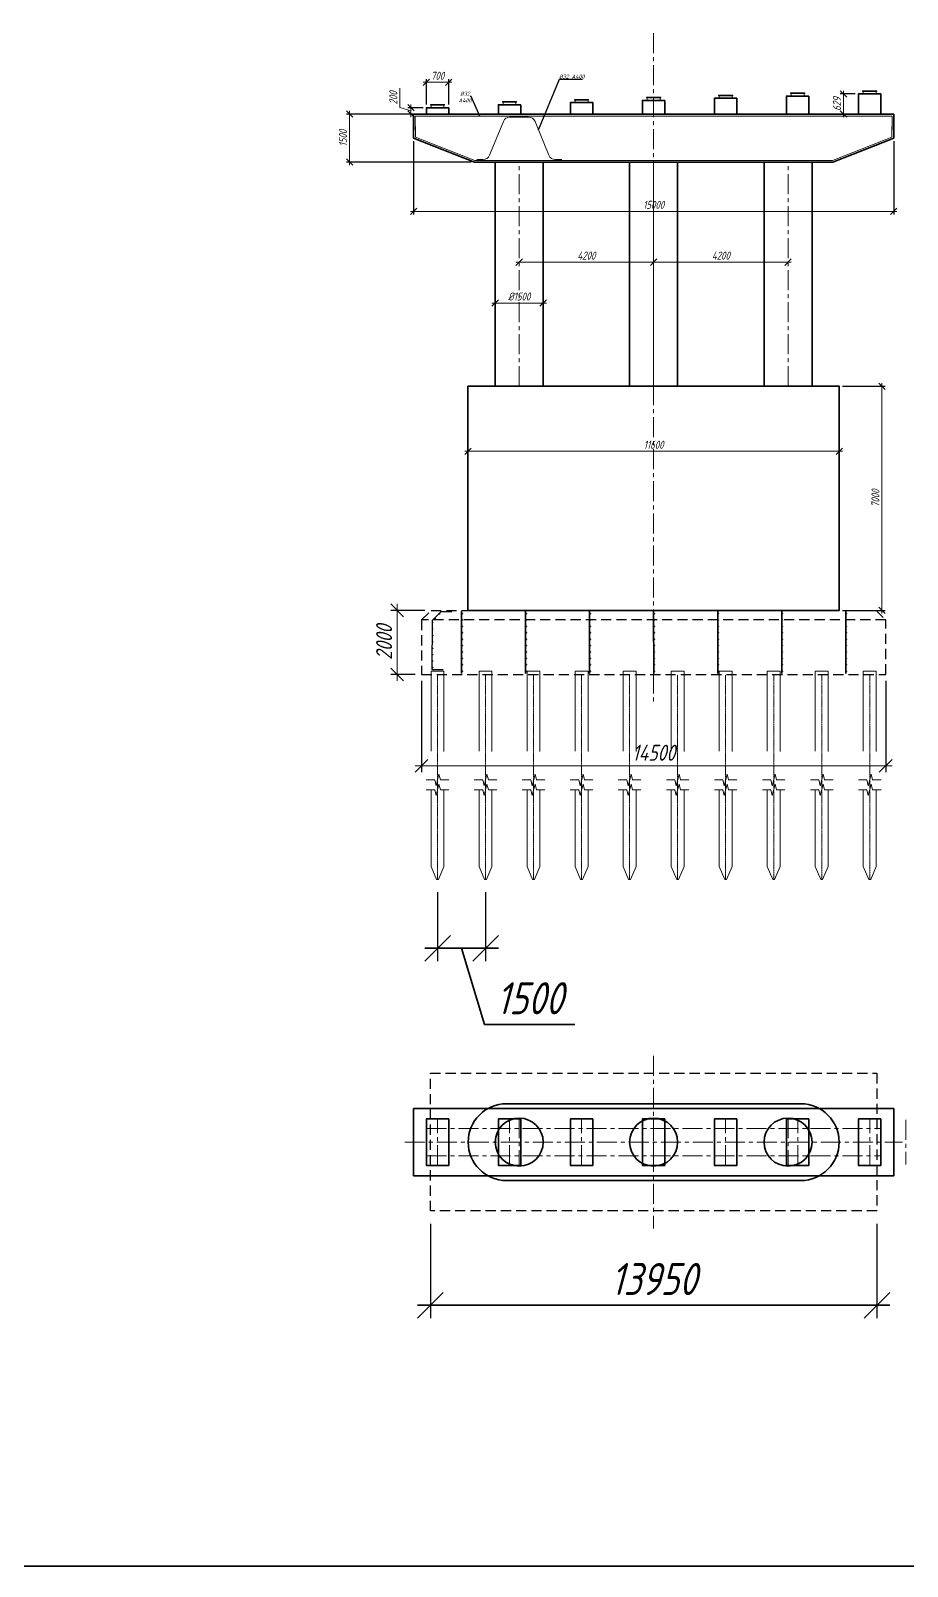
# Model space of a CAD drawing. Header units: millimetres. Extents: x 0 to 285450075, y -3000605 to 8125189010.
# Drawn here: x 6540003 to 6567386, y 129740 to 177698 of the extents above; entities that cross this region are included whole.
import ezdxf
from ezdxf import colors
from ezdxf.entities.mleader import LeaderData, LeaderLine
from ezdxf.math import Vec2, Vec3

# ---------------------------------------------------------------- set-up
doc = ezdxf.new("R2010")
doc.units = ezdxf.units.MM
for name, pattern in [('CENTER', [50.8, 31.75, -6.35, 6.35, -6.35]), ('невидимая', [9.525, 6.35, -3.175]), ('осевая', [2, 1.25, -0.25, 0.25, -0.25]), ('Штриховая', [3, 2, -1])]:
    doc.linetypes.add(name, pattern=pattern)
for name, color, linetype, lineweight in [('04_Невидимые', 3, 'Continuous', 13), ('1-Бетон', 106, 'Continuous', 35), ('1-Оси', 1, 'CENTER', 20), ('ИС_ОПОР_Тон', 3, 'Continuous', 18), ('ИС_Ось', 3, 'осевая', 18), ('ИС_ПС_Невид', 4, 'Штриховая', 18), ('ИС_Размер', 3, 'Continuous', 18), ('ИС_Тонкая', 3, 'Continuous', 18), ('Тонкая', 3, 'Continuous', 15)]:
    doc.layers.add(name, color=color, linetype=linetype, lineweight=lineweight)
doc.layers.add('ИС_Невидимая', color=4, linetype='невидимая')
doc.styles.add('0', font='isocpeur.ttf', dxfattribs={"width": 0.8, "oblique": 15})
doc.styles.add('ROMANS', font='isocpeur.ttf', dxfattribs={"width": 0.9, "oblique": 15})
doc.dimstyles.new('М100', dxfattribs={"dimscale": 100, "dimtxt": 2.5, "dimasz": 2, "dimexe": 1, "dimexo": 1, "dimgap": 0.8, "dimtad": 1, "dimdec": 0, "dimzin": 0, "dimdsep": 46, "dimtxsty": '0', "dimblk": 'OBLIQUE', "dimcen": 0.09, "dimdle": 1, "dimclrd": 256, "dimclre": 256, "dimclrt": 256, "dimadec": 4, "dimazin": 0, "dimtfac": 1, "dimtdec": 0, "dimtmove": 1, "dimatfit": 2, "dimfxl": 1, "dimtolj": 1, "dimtzin": 0, "dimlwd": -1, "dimarcsym": 0})
doc.dimstyles.new('М200', dxfattribs={"dimscale": 200, "dimtxt": 2.5, "dimasz": 2, "dimexe": 1, "dimexo": 1, "dimgap": 0.8, "dimtad": 1, "dimdec": 0, "dimzin": 0, "dimdsep": 46, "dimtxsty": '0', "dimblk": 'OBLIQUE', "dimcen": 0.09, "dimdle": 1, "dimclrd": 256, "dimclre": 256, "dimclrt": 256, "dimadec": 4, "dimazin": 0, "dimtfac": 1, "dimtdec": 0, "dimtmove": 1, "dimatfit": 2, "dimfxl": 1, "dimtolj": 1, "dimtzin": 0, "dimlwd": -1, "dimarcsym": 0})
doc.dimstyles.new('М400нов', dxfattribs={"dimscale": 400, "dimtxt": 2.5, "dimasz": 2, "dimexe": 1, "dimexo": 1, "dimgap": 0.8, "dimtad": 1, "dimdec": 0, "dimzin": 0, "dimdsep": 46, "dimtxsty": '0', "dimblk": 'OBLIQUE', "dimcen": 0.09, "dimdle": 1, "dimclrd": 256, "dimclre": 256, "dimclrt": 256, "dimadec": 4, "dimazin": 0, "dimtfac": 1, "dimtdec": 0, "dimtmove": 1, "dimatfit": 2, "dimfxl": 1, "dimtolj": 1, "dimtzin": 0, "dimlwd": -1, "dimarcsym": 0})

# ---------------------------------------------------------------- blocks, each defined once
blk = doc.blocks.new('*U731')
at = {"layer": '1-Бетон'}
blk.add_lwpolyline([(-750, 3500), (750, 3500), (750, -3500), (-750, -3500)], close=True, dxfattribs=at)
at = {"layer": 'ИС_Ось', "ltscale": 500}
blk.add_line((0, -3500), (0, 3500), dxfattribs=at)
blk = doc.blocks.new('*U732')
at = {"layer": 'ИС_Размер', "color": 0, "linetype": 'ByBlock', "lineweight": -2, "transparency": 16777216}
for p in [(0, 0), (4200, 0), (8400, 0)]:
    blk.add_blockref('*U731', p, dxfattribs=at)
blk = doc.blocks.new('_OBLIQUE')
at = {"color": 0, "linetype": 'ByBlock', "lineweight": -2}
blk.add_line((0.5, 0.5), (-0.5, -0.5), dxfattribs=at)
blk = doc.blocks.new('*D871')
at = {"layer": 'Defpoints', "color": 0, "linetype": 'Continuous', "transparency": 16777216}
for p in [(6555262, 170469), (6559462, 170469), (6559462, 170469)]:
    blk.add_point(p, dxfattribs=at)
at = {"layer": 'ИС_Размер', "transparency": 16777216}
blk.add_line((6555162, 170469), (6559562, 170469), dxfattribs=at)
at = {"layer": 'ИС_Размер', "linetype": 'Continuous', "transparency": 16777216, "xscale": 200, "yscale": 200, "zscale": 200, "rotation": 180}
blk.add_blockref('_OBLIQUE', (6555262, 170469), dxfattribs=at)
at = {"layer": 'ИС_Размер', "linetype": 'Continuous', "transparency": 16777216, "xscale": 200, "yscale": 200, "zscale": 200}
blk.add_blockref('_OBLIQUE', (6559462, 170469), dxfattribs=at)
at = {"layer": 'ИС_Размер', "linetype": 'Continuous', "transparency": 16777216, "insert": (6557362, 170674), "char_height": 250, "attachment_point": 5, "style": '0'}
blk.add_mtext('\\A1;4200', dxfattribs=at)
blk = doc.blocks.new('*D872')
at = {"layer": 'Defpoints', "color": 0, "linetype": 'Continuous', "transparency": 16777216}
for p in [(6559462, 170469), (6563662, 170469), (6563662, 170469)]:
    blk.add_point(p, dxfattribs=at)
at = {"layer": 'ИС_Размер', "transparency": 16777216}
blk.add_line((6559362, 170469), (6563762, 170469), dxfattribs=at)
at = {"layer": 'ИС_Размер', "linetype": 'Continuous', "transparency": 16777216, "xscale": 200, "yscale": 200, "zscale": 200, "rotation": 180}
blk.add_blockref('_OBLIQUE', (6559462, 170469), dxfattribs=at)
at = {"layer": 'ИС_Размер', "linetype": 'Continuous', "transparency": 16777216, "xscale": 200, "yscale": 200, "zscale": 200}
blk.add_blockref('_OBLIQUE', (6563662, 170469), dxfattribs=at)
at = {"layer": 'ИС_Размер', "linetype": 'Continuous', "transparency": 16777216, "insert": (6561562, 170674), "char_height": 250, "attachment_point": 5, "style": '0'}
blk.add_mtext('\\A1;4200', dxfattribs=at)
blk = doc.blocks.new('*D873')
at = {"layer": 'Defpoints', "color": 0, "linetype": 'Continuous', "transparency": 16777216}
for p in [(6553662, 164562), (6565262, 164562), (6565262, 164562)]:
    blk.add_point(p, dxfattribs=at)
at = {"layer": 'ИС_Размер', "transparency": 16777216}
blk.add_line((6553562, 164562), (6565362, 164562), dxfattribs=at)
at = {"layer": 'ИС_Размер', "linetype": 'Continuous', "transparency": 16777216, "xscale": 200, "yscale": 200, "zscale": 200, "rotation": 180}
blk.add_blockref('_OBLIQUE', (6553662, 164562), dxfattribs=at)
at = {"layer": 'ИС_Размер', "linetype": 'Continuous', "transparency": 16777216, "xscale": 200, "yscale": 200, "zscale": 200}
blk.add_blockref('_OBLIQUE', (6565262, 164562), dxfattribs=at)
at = {"layer": 'ИС_Размер', "linetype": 'Continuous', "transparency": 16777216, "insert": (6559462, 164767), "char_height": 250, "attachment_point": 5, "style": '0'}
blk.add_mtext('\\A1;11600', dxfattribs=at)
blk = doc.blocks.new('*D874')
at = {"layer": 'Defpoints', "color": 0, "linetype": 'Continuous', "transparency": 16777216}
for p in [(6551962, 174344, 5778), (6566962, 174348, 5778), (6566962, 172055)]:
    blk.add_point(p, dxfattribs=at)
at = {"layer": 'ИС_Размер', "lineweight": -2, "transparency": 16777216}
for p, q in [((6551962, 174244), (6551962, 171955)), ((6566962, 174248), (6566962, 171955))]:
    blk.add_line(p, q, dxfattribs=at)
at = {"layer": 'ИС_Размер', "transparency": 16777216}
blk.add_line((6551862, 172055), (6567062, 172055), dxfattribs=at)
at = {"layer": 'ИС_Размер', "linetype": 'Continuous', "transparency": 16777216, "xscale": 200, "yscale": 200, "zscale": 200, "rotation": 180}
blk.add_blockref('_OBLIQUE', (6551962, 172055), dxfattribs=at)
at = {"layer": 'ИС_Размер', "linetype": 'Continuous', "transparency": 16777216, "xscale": 200, "yscale": 200, "zscale": 200}
blk.add_blockref('_OBLIQUE', (6566962, 172055), dxfattribs=at)
at = {"layer": 'ИС_Размер', "linetype": 'Continuous', "transparency": 16777216, "insert": (6559462, 172260), "char_height": 250, "attachment_point": 5, "style": '0'}
blk.add_mtext('\\A1;15000', dxfattribs=at)
blk = doc.blocks.new('*D951')
at = {"layer": 'Defpoints', "color": 0, "linetype": 'Continuous', "transparency": 16777216}
for p in [(6554512, 169383, 5778), (6556012, 169383, 5778), (6556012, 169192)]:
    blk.add_point(p, dxfattribs=at)
at = {"layer": 'ИС_Размер', "transparency": 16777216}
blk.add_line((6554412, 169192), (6556112, 169192), dxfattribs=at)
at = {"layer": 'ИС_Размер', "lineweight": -2, "transparency": 16777216}
for p, q in [((6554512, 169283), (6554512, 169092)), ((6556012, 169283), (6556012, 169092))]:
    blk.add_line(p, q, dxfattribs=at)
at = {"layer": 'ИС_Размер', "linetype": 'Continuous', "transparency": 16777216, "xscale": 200, "yscale": 200, "zscale": 200, "rotation": 180}
blk.add_blockref('_OBLIQUE', (6554512, 169192), dxfattribs=at)
at = {"layer": 'ИС_Размер', "linetype": 'Continuous', "transparency": 16777216, "xscale": 200, "yscale": 200, "zscale": 200}
blk.add_blockref('_OBLIQUE', (6556012, 169192), dxfattribs=at)
at = {"layer": 'ИС_Размер', "linetype": 'Continuous', "transparency": 16777216, "insert": (6555262, 169397), "char_height": 250, "attachment_point": 5, "style": '0'}
blk.add_mtext('\\A1;%%C1500', dxfattribs=at)
blk = doc.blocks.new('*D952')
at = {"layer": 'Defpoints', "color": 0, "linetype": 'Continuous', "transparency": 16777216}
for p in [(6552212, 157594, 5778), (6566712, 157597, 5778), (6566712, 154738)]:
    blk.add_point(p, dxfattribs=at)
at = {"layer": 'ИС_Размер', "lineweight": -2, "transparency": 16777216}
for p, q in [((6552212, 157394), (6552212, 154538)), ((6566712, 157397), (6566712, 154538))]:
    blk.add_line(p, q, dxfattribs=at)
at = {"layer": 'ИС_Размер', "transparency": 16777216}
blk.add_line((6552012, 154738), (6566912, 154738), dxfattribs=at)
at = {"layer": 'ИС_Размер', "linetype": 'Continuous', "transparency": 16777216, "xscale": 400, "yscale": 400, "zscale": 400, "rotation": 180}
blk.add_blockref('_OBLIQUE', (6552212, 154738), dxfattribs=at)
at = {"layer": 'ИС_Размер', "linetype": 'Continuous', "transparency": 16777216, "xscale": 400, "yscale": 400, "zscale": 400}
blk.add_blockref('_OBLIQUE', (6566712, 154738), dxfattribs=at)
at = {"layer": 'ИС_Размер', "linetype": 'Continuous', "transparency": 16777216, "insert": (6559462, 155148), "char_height": 500, "attachment_point": 5, "style": '0'}
blk.add_mtext('\\A1;14500', dxfattribs=at)
blk = doc.blocks.new('*D953')
at = {"layer": 'Defpoints', "color": 0, "linetype": 'Continuous', "transparency": 16777216}
for p in [(6552512, 159594, 5778), (6551453, 157594), (6552212, 157594, 5778)]:
    blk.add_point(p, dxfattribs=at)
at = {"layer": 'ИС_Размер', "transparency": 16777216}
blk.add_line((6551453, 159794), (6551453, 157394), dxfattribs=at)
at = {"layer": 'ИС_Размер', "lineweight": -2, "transparency": 16777216}
for p, q in [((6552312, 159594), (6551253, 159594)), ((6552012, 157594), (6551253, 157594))]:
    blk.add_line(p, q, dxfattribs=at)
at = {"layer": 'ИС_Размер', "linetype": 'Continuous', "transparency": 16777216, "xscale": 400, "yscale": 400, "zscale": 400}
for p, rotation in [((6551453, 159594), 90), ((6551453, 157594), 270)]:
    blk.add_blockref('_OBLIQUE', p, dxfattribs=dict(at, rotation=rotation))
at = {"layer": 'ИС_Размер', "linetype": 'Continuous', "transparency": 16777216, "insert": (6551043, 158594), "char_height": 500, "attachment_point": 5, "rotation": 90, "style": '0'}
blk.add_mtext('\\A1;2000', dxfattribs=at)
blk = doc.blocks.new('*D954')
at = {"layer": 'Defpoints', "color": 0, "linetype": 'Continuous', "transparency": 16777216}
for p in [(6565262, 166594), (6565263, 159594), (6566596, 159594)]:
    blk.add_point(p, dxfattribs=at)
at = {"layer": 'ИС_Размер', "lineweight": -2, "transparency": 16777216}
for p, q in [((6565362, 166594), (6566696, 166594)), ((6565363, 159594), (6566696, 159594))]:
    blk.add_line(p, q, dxfattribs=at)
at = {"layer": 'ИС_Размер', "transparency": 16777216}
blk.add_line((6566596, 166694), (6566596, 159494), dxfattribs=at)
at = {"layer": 'ИС_Размер', "linetype": 'Continuous', "transparency": 16777216, "xscale": 200, "yscale": 200, "zscale": 200}
for p, rotation in [((6566596, 166594), 90), ((6566596, 159594), 270)]:
    blk.add_blockref('_OBLIQUE', p, dxfattribs=dict(at, rotation=rotation))
at = {"layer": 'ИС_Размер', "linetype": 'Continuous', "transparency": 16777216, "insert": (6566391, 163094), "char_height": 250, "attachment_point": 5, "rotation": 90, "style": '0'}
blk.add_mtext('\\A1;7000', dxfattribs=at)
blk = doc.blocks.new('*U707')
at = {"layer": 'ИС_Ось', "ltscale": 500}
blk.add_lwpolyline([(0, 500), (0, -1000)], dxfattribs=at)
blk = doc.blocks.new('*U708')
at = {"color": 0, "linetype": 'ByBlock', "lineweight": -2, "transparency": 16777216}
for p in [(0, 0), (4200, 0), (8400, 0)]:
    blk.add_blockref('*U707', p, dxfattribs=at)
blk = doc.blocks.new('*U720')
at = {"layer": '1-Бетон'}
blk.add_circle((0, 0), 750, dxfattribs=at)
blk = doc.blocks.new('*U721')
at = {"layer": '1-Бетон', "color": 0, "linetype": 'ByBlock', "lineweight": -2, "transparency": 16777216}
for p in [(0, 0), (4200, 0), (8400, 0)]:
    blk.add_blockref('*U720', p, dxfattribs=at)
blk = doc.blocks.new('*U706')
at = {"layer": '1-Бетон', "color": 5}
blk.add_lwpolyline([(350, 725), (350, -725), (-350, -725), (-350, 725), (350, 725)], dxfattribs=at)
blk = doc.blocks.new('*U714')
at = {"color": 0, "linetype": 'ByBlock', "lineweight": -2, "transparency": 16777216}
for p in [(0, 0), (2250, 0), (4500, 0), (6750, 0), (9000, 0), (11250, 0), (13500, 0)]:
    blk.add_blockref('*U706', p, dxfattribs=at)
blk = doc.blocks.new('*U715')
at = {"layer": 'ИС_Ось', "ltscale": 500}
blk.add_line((0, -725), (0, 725), dxfattribs=at)
blk = doc.blocks.new('*U716')
at = {"layer": '1-Бетон', "color": 0, "linetype": 'ByBlock', "lineweight": -2, "transparency": 16777216}
for p in [(0, 0), (2250, 0), (4500, 0), (6750, 0), (9000, 0), (11250, 0), (13500, 0)]:
    blk.add_blockref('*U715', p, dxfattribs=at)
blk = doc.blocks.new('*U682')
at = {"color": 6}
for radius in [7, 6]:
    blk.add_circle((0, 0), radius, dxfattribs=at)
blk = doc.blocks.new('*U683')
at = {"color": 0, "linetype": 'ByBlock', "lineweight": -2, "transparency": 16777216}
for p in [(0, 0), (0, -200), (0, -400), (0, -600), (0, -800), (0, -1000), (0, -1200), (0, -1400)]:
    blk.add_blockref('*U682', p, dxfattribs=at)
blk = doc.blocks.new('*U754')
at = {"color": 6}
for radius in [7, 6]:
    blk.add_circle((0, 0), radius, dxfattribs=at)
blk = doc.blocks.new('*U755')
at = {"color": 0, "linetype": 'ByBlock', "lineweight": -2, "transparency": 16777216}
for p in [(0, 0), (0, -200), (0, -400), (0, -600), (0, -800), (0, -1000), (0, -1200), (0, -1400), (0, -1600), (0, -1800)]:
    blk.add_blockref('*U754', p, dxfattribs=at)
blk = doc.blocks.new('*U654')
at = {"color": 5}
blk.add_lwpolyline([(-13, 970), (-12, -970)], dxfattribs=at)
blk.add_blockref('*U755', (6, 900))
blk = doc.blocks.new('*U655')
at = {"layer": '1-Бетон', "color": 0, "linetype": 'ByBlock', "lineweight": -2, "transparency": 16777216}
for p in [(0, 0), (2000, 0), (4000, 0), (6000, 0), (8000, 0), (10000, 0), (12000, 0)]:
    blk.add_blockref('*U654', p, dxfattribs=at)
blk = doc.blocks.new('*D945')
at = {"layer": 'Defpoints', "color": 0, "linetype": 'Continuous', "transparency": 16777216}
for p in [(6551962, 175094), (6549963, 173594), (6553862, 173594)]:
    blk.add_point(p, dxfattribs=at)
at = {"layer": 'ИС_Размер', "lineweight": -2, "transparency": 16777216}
for p, q in [((6551862, 175094), (6549863, 175094)), ((6553762, 173594), (6549863, 173594))]:
    blk.add_line(p, q, dxfattribs=at)
at = {"layer": 'ИС_Размер', "transparency": 16777216}
blk.add_line((6549963, 175194), (6549963, 173494), dxfattribs=at)
at = {"layer": 'ИС_Размер', "linetype": 'Continuous', "transparency": 16777216, "xscale": 200, "yscale": 200, "zscale": 200}
for p, rotation in [((6549963, 175094), 90), ((6549963, 173594), 270)]:
    blk.add_blockref('_OBLIQUE', p, dxfattribs=dict(at, rotation=rotation))
at = {"layer": 'ИС_Размер', "linetype": 'Continuous', "transparency": 16777216, "insert": (6549758, 174344), "char_height": 250, "attachment_point": 5, "rotation": 90, "style": '0'}
blk.add_mtext('\\A1;1500', dxfattribs=at)
blk = doc.blocks.new('_None')
blk = doc.blocks.new('*D970')
at = {"layer": 'Defpoints', "color": 0, "linetype": 'Continuous', "transparency": 16777216}
for p in [(6565862, 175723), (6565394, 175094), (6565862, 175094)]:
    blk.add_point(p, dxfattribs=at)
at = {"layer": 'ИС_Размер', "lineweight": -2, "transparency": 16777216}
for p, q in [((6565762, 175723), (6565294, 175723)), ((6565762, 175094), (6565294, 175094))]:
    blk.add_line(p, q, dxfattribs=at)
at = {"layer": 'ИС_Размер', "transparency": 16777216}
blk.add_line((6565394, 175823), (6565394, 174994), dxfattribs=at)
at = {"layer": 'ИС_Размер', "linetype": 'Continuous', "transparency": 16777216, "xscale": 200, "yscale": 200, "zscale": 200}
for p, rotation in [((6565394, 175723), 90), ((6565394, 175094), 270)]:
    blk.add_blockref('_OBLIQUE', p, dxfattribs=dict(at, rotation=rotation))
at = {"layer": 'ИС_Размер', "linetype": 'Continuous', "transparency": 16777216, "insert": (6565189, 175409), "char_height": 250, "attachment_point": 5, "rotation": 90, "style": '0'}
blk.add_mtext('\\A1;629', dxfattribs=at)
blk = doc.blocks.new('*D971')
at = {"layer": 'Defpoints', "color": 0, "linetype": 'Continuous', "transparency": 16777216}
for p in [(6551881, 175094), (6552362, 175294), (6552362, 175094)]:
    blk.add_point(p, dxfattribs=at)
at = {"layer": 'ИС_Размер', "transparency": 16777216}
for p, q in [((6551536, 175298), (6551536, 175905)), ((6551881, 175194), (6551536, 175298)), ((6551881, 175394), (6551881, 174994))]:
    blk.add_line(p, q, dxfattribs=at)
at = {"layer": 'ИС_Размер', "lineweight": -2, "transparency": 16777216}
for p, q in [((6552262, 175294), (6551781, 175294)), ((6552262, 175094), (6551781, 175094))]:
    blk.add_line(p, q, dxfattribs=at)
at = {"layer": 'ИС_Размер', "linetype": 'Continuous', "transparency": 16777216, "xscale": 200, "yscale": 200, "zscale": 200}
for p, rotation in [((6551881, 175294), 90), ((6551881, 175094), 270)]:
    blk.add_blockref('_OBLIQUE', p, dxfattribs=dict(at, rotation=rotation))
at = {"layer": 'ИС_Размер', "linetype": 'Continuous', "transparency": 16777216, "insert": (6551331, 175601), "char_height": 250, "attachment_point": 5, "rotation": 90, "style": '0'}
blk.add_mtext('\\A1;200', dxfattribs=at)
blk = doc.blocks.new('*D972')
at = {"layer": 'Defpoints', "color": 0, "linetype": 'Continuous', "transparency": 16777216}
for p in [(6553062, 176086), (6552362, 175294), (6553062, 175294)]:
    blk.add_point(p, dxfattribs=at)
at = {"layer": 'ИС_Размер', "transparency": 16777216}
blk.add_line((6552262, 176086), (6553162, 176086), dxfattribs=at)
at = {"layer": 'ИС_Размер', "lineweight": -2, "transparency": 16777216}
for p, q in [((6552362, 175394), (6552362, 176186)), ((6553062, 175394), (6553062, 176186))]:
    blk.add_line(p, q, dxfattribs=at)
at = {"layer": 'ИС_Размер', "linetype": 'Continuous', "transparency": 16777216, "xscale": 200, "yscale": 200, "zscale": 200, "rotation": 180}
blk.add_blockref('_OBLIQUE', (6552362, 176086), dxfattribs=at)
at = {"layer": 'ИС_Размер', "linetype": 'Continuous', "transparency": 16777216, "xscale": 200, "yscale": 200, "zscale": 200}
blk.add_blockref('_OBLIQUE', (6553062, 176086), dxfattribs=at)
at = {"layer": 'ИС_Размер', "linetype": 'Continuous', "transparency": 16777216, "insert": (6552712, 176291), "char_height": 250, "attachment_point": 5, "style": '0'}
blk.add_mtext('\\A1;700', dxfattribs=at)
blk = doc.blocks.new('*U88')
at = {"color": 0, "linetype": 'ByBlock', "lineweight": -2}
for p, q in [((0, 0), (-3, 0)), ((2.16, 0), (0, 0)), ((7.82, 0), (5.66, 0)), ((7.82, 0), (10.82, 0))]:
    blk.add_line(p, q, dxfattribs=at)
blk.add_lwpolyline([(5.66, 0), (4.79, -3.5), (3.04, 3.5), (2.16, 0)], dxfattribs=at)
blk = doc.blocks.new('*U89')
at = {"color": 0, "linetype": 'ByBlock', "lineweight": -2}
for p, q in [((2.16, 0), (0, 0)), ((7.82, 0), (5.66, 0)), ((7.82, 0), (10.82, 0)), ((0, 0), (-3, 0))]:
    blk.add_line(p, q, dxfattribs=at)
blk.add_lwpolyline([(5.66, 0), (4.79, -3.5), (3.04, 3.5), (2.16, 0)], dxfattribs=at)
blk = doc.blocks.new('*U1010')
at = {"layer": '1-Оси', "transparency": 33554687}
blk.add_lwpolyline([(0, -3250), (0, 3142)], dxfattribs=at)
at = {"layer": 'ИС_ПС_Невид', "ltscale": 1200}
for points in [[(-200, 3142), (-200, 3250), (200, 3250), (200, 3142)], [(200, 3142), (200, -2850), (30, -3250), (-30, -3250), (-200, -2850), (-200, 3142)]]:
    blk.add_lwpolyline(points, dxfattribs=at)
at = {"layer": 'ИС_Тонкая', "xscale": -51.12111185521757, "yscale": 51.12111185521757, "zscale": 51.12111185521757}
for name, p in [('*U88', (200, -146)), ('*U89', (200, -453))]:
    blk.add_blockref(name, p, dxfattribs=at)
blk = doc.blocks.new('*U1011')
at = {"layer": 'ИС_Размер', "color": 0, "linetype": 'ByBlock', "lineweight": -2, "transparency": 16777216}
for p in [(0, 0), (1500, 0), (3000, 0), (4500, 0), (6000, 0), (7500, 0), (9000, 0), (10500, 0), (12000, 0), (13500, 0)]:
    blk.add_blockref('*U1010', p, dxfattribs=at)
blk = doc.blocks.new('*D1250')
at = {"layer": '1-Бетон', "lineweight": -2, "transparency": 16777216}
for p, q in [((6552712, 150794), (6552712, 148640)), ((6554212, 150794), (6554212, 148640))]:
    blk.add_line(p, q, dxfattribs=at)
at = {"layer": '1-Бетон', "transparency": 16777216}
for p, q in [((6552312, 149040), (6554612, 149040)), ((6553462, 149040), (6554176, 146660)), ((6554176, 146660), (6557004, 146660))]:
    blk.add_line(p, q, dxfattribs=at)
at = {"layer": 'Defpoints', "color": 0, "transparency": 16777216}
for p in [(6552712, 151194), (6554212, 151194), (6554212, 149040)]:
    blk.add_point(p, dxfattribs=at)
at = {"layer": '1-Бетон', "transparency": 16777216, "xscale": 800, "yscale": 800, "zscale": 800, "rotation": 180}
blk.add_blockref('_OBLIQUE', (6552712, 149040), dxfattribs=at)
at = {"layer": '1-Бетон', "transparency": 16777216, "xscale": 800, "yscale": 800, "zscale": 800}
blk.add_blockref('_OBLIQUE', (6554212, 149040), dxfattribs=at)
at = {"layer": '1-Бетон', "transparency": 16777216, "insert": (6555590, 147480), "char_height": 1000, "attachment_point": 5, "style": '0'}
blk.add_mtext('\\A1;1500', dxfattribs=at)
blk = doc.blocks.new('*D1251')
at = {"layer": '1-Бетон', "lineweight": -2, "transparency": 16777216}
for p, q in [((6552488, 140437), (6552488, 137492)), ((6566438, 140437), (6566438, 137492))]:
    blk.add_line(p, q, dxfattribs=at)
at = {"layer": '1-Бетон', "transparency": 16777216}
blk.add_line((6552088, 137892), (6566838, 137892), dxfattribs=at)
at = {"layer": 'Defpoints', "color": 0, "transparency": 16777216}
for p in [(6552488, 140837), (6566438, 140837), (6566438, 137892)]:
    blk.add_point(p, dxfattribs=at)
at = {"layer": '1-Бетон', "transparency": 16777216, "xscale": 800, "yscale": 800, "zscale": 800, "rotation": 180}
blk.add_blockref('_OBLIQUE', (6552488, 137892), dxfattribs=at)
at = {"layer": '1-Бетон', "transparency": 16777216, "xscale": 800, "yscale": 800, "zscale": 800}
blk.add_blockref('_OBLIQUE', (6566438, 137892), dxfattribs=at)
at = {"layer": '1-Бетон', "transparency": 16777216, "insert": (6559463, 138712), "char_height": 1000, "attachment_point": 5, "style": '0'}
blk.add_mtext('\\A1;13950', dxfattribs=at)

msp = doc.modelspace()

# ---------------------------------------------------------------- linework, layer by layer
at = {"color": 6}
msp.add_lwpolyline([(6553163.1112, 159549.3412), (6552813.1112, 159549.3412), (6552542.1414, 159278.3153), (6552537.3985, 157744.372), (6552887.3985, 157744.372)], dxfattribs=at)
for centre in [(6552632.7356, 159339.2267), (6552774.1424, 159480.6627)]:
    msp.add_circle(centre, 7, dxfattribs=at)
at = {"layer": '04_Невидимые'}
for points in [[(6557431.9807, 175531.4188), (6556991.9807, 175531.4188), (6556991.9807, 175551.4188), (6557431.9807, 175551.4188)], [(6559681.9807, 175598.9188), (6559241.9807, 175598.9188), (6559241.9807, 175618.9188), (6559681.9807, 175618.9188)], [(6561931.9807, 175666.4188), (6561491.9807, 175666.4188), (6561491.9807, 175686.4188), (6561931.9807, 175686.4188)], [(6564181.9807, 175733.9188), (6563741.9807, 175733.9188), (6563741.9807, 175753.9188), (6564181.9807, 175753.9188)], [(6566431.9807, 175801.4188), (6565991.9807, 175801.4188), (6565991.9807, 175821.4188), (6566431.9807, 175821.4188)], [(6552931.9807, 175372.4086), (6552491.9807, 175372.4086), (6552491.9807, 175392.4086), (6552931.9807, 175392.4086)], [(6555181.9807, 175463.9188), (6554741.9807, 175463.9188), (6554741.9807, 175483.9188), (6555181.9807, 175483.9188)]]:
    msp.add_lwpolyline(points, close=True, dxfattribs=at)
at = {"layer": '1-Бетон'}
for points in [[(6454658.931, 207623.9078), (6666551.9482, 207623.9078), (6666551.9482, 129739.769), (6454658.931, 129739.769)], [(6562061.9807, 175588.4188), (6561361.9807, 175588.4188), (6561361.9807, 175094.4086), (6562061.9807, 175094.4086)], [(6564311.9807, 175655.9188), (6563611.9807, 175655.9188), (6563611.9807, 175094.4086), (6564311.9807, 175094.4086)], [(6566561.9807, 175723.4188), (6565861.9807, 175723.4188), (6565861.9807, 175094.4086), (6566561.9807, 175094.4086)], [(6566961.8029, 175094.4086), (6551961.9807, 175094.4086), (6551962.1585, 174344.4086), (6553862.3364, 173594.4086), (6565062.1585, 173594.4086), (6566961.9807, 174344.4086)], [(6553061.9807, 175294.4086), (6552361.9807, 175294.4086), (6552361.9807, 175094.4086), (6553061.9807, 175094.4086)], [(6555311.9807, 175385.9188), (6554611.9807, 175385.9188), (6554611.9807, 175094.4086), (6555311.9807, 175094.4086)], [(6557561.9807, 175453.4188), (6556861.9807, 175453.4188), (6556861.9807, 175094.4086), (6557561.9807, 175094.4086)], [(6559811.9807, 175520.9188), (6559111.9807, 175520.9188), (6559111.9807, 175094.4086), (6559811.9807, 175094.4086)], [(6553662.692, 159594.343), (6565262.692, 159594.343), (6565262.3364, 166594.4086), (6553662.3364, 166594.4086)]]:
    msp.add_lwpolyline(points, close=True, dxfattribs=at)
at = {"layer": '1-Бетон', "color": 3}
msp.add_lwpolyline([(6551962.3364, 144036.4269), (6566962.3364, 144036.4269), (6566962.3364, 141936.4269), (6551962.3364, 141936.4269)], close=True, dxfattribs=at)
at = {"layer": '1-Бетон', "elevation": -5778.159}
msp.add_lwpolyline([(6554862.67, 144186.7391), (6564062.6062, 144186.7391, -0.9958479419), (6564062.6062, 141786.7391), (6554862.67, 141786.7391, -0.9958479419)], format="xyb", close=True, dxfattribs=at)
at = {"layer": 'ИС_Невидимая', "ltscale": 50}
for points in [[(6566711.9807, 159294.4022), (6552211.9807, 159294.2872), (6552511.6251, 159594.2835), (6566411.9807, 159594.4022)], [(6552212.3364, 157594.3449), (6566712.3364, 157594.3449), (6566711.9807, 159294.3449), (6552211.9807, 159294.3449)]]:
    msp.add_lwpolyline(points, close=True, dxfattribs=at)
msp.add_lwpolyline([(6552488.1098, 145136.8032), (6566438.3411, 145136.8032), (6566438.3411, 140836.8032), (6552488.1098, 140836.8032), (6552488.1098, 145136.8032)], dxfattribs=at)
at = {"layer": 'ИС_ОПОР_Тон', "color": 1}
for points in [[(6566912.6388, 174602.4879), (6566912.692, 175032.4879), (6559462.3364, 175033.4086), (6552011.9807, 175033.4086), (6552011.9807, 174603.4086)], [(6552022.0715, 174711.4195), (6552022.1505, 174378.4305), (6553871.8469, 173644.4086), (6565052.6464, 173644.4086), (6566901.9727, 174378.4218), (6566901.8937, 174711.4152)]]:
    msp.add_lwpolyline(points, dxfattribs=at)
msp.add_lwpolyline([(6556590.416, 173672.9086), (6556390.416, 173672.9086, -0.305197161), (6556186.5968, 173810.0971), (6555756.8259, 174864.22, 0.305197161), (6555553.0067, 175001.4086), (6555262.3364, 175001.4086), (6554971.666, 175001.4086, 0.305197161), (6554767.8468, 174864.22), (6554338.0759, 173810.0971, -0.305197161), (6554134.2567, 173672.9086), (6553934.2567, 173672.9086)], format="xyb", dxfattribs=at)
at = {"layer": 'ИС_Ось', "color": 1, "ltscale": 500}
msp.add_line((6567336.9807, 143686.8032), (6567336.9807, 142286.8032), dxfattribs=at)
at = {"layer": 'ИС_Ось', "ltscale": 500, "flags": 128}
msp.add_lwpolyline([(6559462.3364, 177624.8482), (6559462.3364, 156694.1338)], dxfattribs=at)
at = {"layer": 'ИС_Ось', "color": 1, "ltscale": 500}
for points in [[(6559462.3364, 145686.8032), (6559462.3364, 140286.8032)], [(6551688.1098, 142986.8032), (6567238.3411, 142986.8032)]]:
    msp.add_lwpolyline(points, dxfattribs=at)
at = {"layer": 'ИС_Ось', "ltscale": 500, "elevation": 5778.159}
msp.add_lwpolyline([(6552361.9807, 143411.8032), (6566561.9807, 143411.8032)], dxfattribs=at)
at = {"layer": 'ИС_Ось', "ltscale": 500}
msp.add_lwpolyline([(6552361.9807, 142561.8032), (6566561.9807, 142561.8032)], dxfattribs=at)
at = {"layer": 'ИС_Размер'}
for points in [[(6557411.9807, 175531.4188), (6557011.9807, 175531.4188), (6557011.9807, 175453.4188), (6557411.9807, 175453.4188), (6557411.9807, 175531.4188)], [(6559661.9807, 175598.9188), (6559261.9807, 175598.9188), (6559261.9807, 175520.9188), (6559661.9807, 175520.9188), (6559661.9807, 175598.9188)], [(6561911.9807, 175666.4188), (6561511.9807, 175666.4188), (6561511.9807, 175588.4188), (6561911.9807, 175588.4188), (6561911.9807, 175666.4188)], [(6564161.9807, 175733.9188), (6563761.9807, 175733.9188), (6563761.9807, 175655.9188), (6564161.9807, 175655.9188), (6564161.9807, 175733.9188)], [(6566411.9807, 175801.4188), (6566011.9807, 175801.4188), (6566011.9807, 175723.4188), (6566411.9807, 175723.4188), (6566411.9807, 175801.4188)], [(6552911.9807, 175372.4086), (6552511.9807, 175372.4086), (6552511.9807, 175294.4086), (6552911.9807, 175294.4086), (6552911.9807, 175372.4086)], [(6555161.9807, 175463.9188), (6554761.9807, 175463.9188), (6554761.9807, 175385.9188), (6555161.9807, 175385.9188), (6555161.9807, 175463.9188)]]:
    msp.add_lwpolyline(points, dxfattribs=at)

# ---------------------------------------------------------------- block references
for name, p in [('*U683', (6552556.4606, 159211.3437)), ('*U714', (6552711.9807, 142986.8032)), ('*U708', (6555262.3364, 143236.8032))]:
    msp.add_blockref(name, p)
at = {"layer": '1-Бетон'}
for name, p in [('*U655', (6553475.8264, 158594.344)), ('*U716', (6552711.9807, 142986.8032)), ('*U721', (6555262.3364, 142986.8032))]:
    msp.add_blockref(name, p, dxfattribs=at)
at = {"layer": 'ИС_Размер', "linetype": 'Continuous'}
msp.add_blockref('*U732', (6555262.3364, 170094.4086), dxfattribs=at)
at = {"layer": 'ИС_Размер'}
msp.add_blockref('*U1011', (6552712.1585, 154444.1965), dxfattribs=at)

# ---------------------------------------------------------------- dimensions: what is measured, and where the dimension line sits
at = {"layer": '1-Бетон'}
for base, p1, p2, picture, middle in [((6554212.1585, 149039.906), (6552712.1585, 151194.0481), (6554212.1585, 151194.0481), '*D1250', (6554496.1585, 147479.906)), ((6566438.3411, 137892.3681), (6552488.1098, 140836.8032), (6566438.3411, 140836.8032), '*D1251', (6559463.2255, 138712.3681))]:
    dim = msp.add_linear_dim(base=base, p1=p1, p2=p2, dimstyle='М400нов', dxfattribs=at)
    dim.commit()
    dim.dimension.update_dxf_attribs({"geometry": picture, "text_midpoint": middle})
at = {"layer": 'ИС_Размер', "linetype": 'Continuous'}
for base, p1, p2, dimstyle, picture, middle in [((6553061.9807, 176086.2142), (6552361.9807, 175294.4086), (6553061.9807, 175294.4086), 'М100', '*D972', (6552711.9807, 176291.2142)), ((6566961.9799, 172054.5782, -5778.159), (6551962.1585, 174344.4323), (6566961.9799, 174347.965), 'М100', '*D874', (6559462.0692, 172259.5782, -5778.159)), ((6559461.9807, 170469.0759), (6555262.3364, 170469.0759), (6559461.9807, 170469.0759), 'М100', '*D871', (6557362.1585, 170674.0759)), ((6563662.3364, 170469.0759), (6559461.9807, 170469.0759), (6563662.3364, 170469.0759), 'М100', '*D872', (6561562.1585, 170674.0759)), ((6565262.4732, 164561.7969), (6553662.4732, 164561.7969), (6565262.4732, 164561.7969), 'М100', '*D873', (6559462.4732, 164766.7969)), ((6566712.3357, 154738.4984, -5778.159), (6552212.3364, 157594.3449), (6566712.3357, 157597.3207), 'М200', '*D952', (6559462.3361, 155148.4984, -5778.159))]:
    dim = msp.add_linear_dim(base=base, p1=p1, p2=p2, dimstyle=dimstyle, dxfattribs=at)
    dim.commit()
    dim.dimension.update_dxf_attribs({"geometry": picture, "text_midpoint": middle})
for base, p1, p2, dimstyle, picture, middle in [((6551881.4232, 175094.4086), (6552361.9807, 175294.4086), (6552361.9807, 175094.4086), 'М100', '*D971', (6551331.4232, 175377.9086)), ((6565393.5742, 175094.4086), (6565861.9807, 175723.4188), (6565861.9807, 175094.4086), 'М100', '*D970', (6565188.5742, 175408.9137)), ((6549963.203, 173594.4086), (6551961.9807, 175094.4086), (6553862.3364, 173594.4086), 'М100', '*D945', (6549758.203, 174344.4086)), ((6566596.3852, 159594.3924), (6565262.3364, 166594.4086), (6565262.692, 159594.3924), 'М100', '*D954', (6566391.3852, 163094.4005)), ((6551452.6576, 157594.3449, -5778.159), (6552511.6251, 159594.2835), (6552212.3364, 157594.3449), 'М200', '*D953', (6551042.6576, 158594.3142, -5778.159))]:
    dim = msp.add_linear_dim(base=base, p1=p1, p2=p2, angle=90, dimstyle=dimstyle, dxfattribs=at)
    dim.commit()
    dim.dimension.update_dxf_attribs({"geometry": picture, "text_midpoint": middle})
dim = msp.add_linear_dim(base=(6556012.3364, 169192.1099, -5778.159), p1=(6554512.3364, 169382.9201), p2=(6556012.3364, 169382.9201), text='%%C<>', dimstyle='М100', dxfattribs=at)
dim.commit()
dim.dimension.update_dxf_attribs({"geometry": '*D951', "text_midpoint": (6555262.3364, 169397.1099, -5778.159)})

# ---------------------------------------------------------------- leaders
at = {"layer": 'Тонкая', "color": 3}
ml = msp.add_multileader_mtext('Standard', dxfattribs=at)
ml.set_content('{\\C256;%%C32 А400 }', color=4, style='ROMANS')
ml.set_leader_properties(color=256)
ml.set_arrow_properties(name='NONE')
ml.build(insert=Vec2(0, 0))
ml.multileader.update_dxf_attribs({"text_left_attachment_type": 6, "text_right_attachment_type": 6, "arrow_head_size": 600})
ctx = ml.context
ctx.base_point, ctx.char_height, ctx.arrow_head_size, ctx.plane_origin = Vec3(6556528, 176180), 125, 600, Vec3(6557718.0307, 175272.5541)
ctx.left_attachment, ctx.right_attachment, ctx.text_align_type = 6, 6, 1
notes = []
notes.append((ctx, [(1, (1, 1, 0), (6556520, 176180), (1, 0), 8, [(0, [(6555862.4759, 174605.0865)], 0, [])])]))
ctx.mtext.insert, ctx.mtext.width, ctx.mtext.alignment, ctx.mtext.flow_direction = Vec3(6556906.4905, 176330), 1172.648907, 2, 5
ml = msp.add_multileader_mtext('Standard', dxfattribs=at)
ml.set_content('%%C32 A400', color=4, style='ROMANS')
ml.set_leader_properties(color=256)
ml.set_arrow_properties(name='NONE')
ml.build(insert=Vec2(0, 0))
ml.multileader.update_dxf_attribs({"text_left_attachment_type": 6, "text_right_attachment_type": 6, "dogleg_length": 10, "arrow_head_size": 600})
ctx = ml.context
ctx.base_point, ctx.char_height, ctx.arrow_head_size, ctx.plane_origin = Vec3(6553388.4542, 175643.9099), 125, 600, Vec3(6552409.6327, 175398.0764)
ctx.left_attachment, ctx.right_attachment, ctx.text_align_type = 6, 6, 1
notes.append((ctx, [(1, (1, 1, 0), (6553762.1978, 175643.9099), (-1, 0), 10, [(0, [(6554030, 175033.4086)], 0, [])])]))
ctx.mtext.insert, ctx.mtext.width, ctx.mtext.alignment, ctx.mtext.flow_direction = Vec3(6553570.326, 175793.9099), 22.739746, 2, 5
for ctx, leaders in notes:
    for number, flags, end, landing, length, lines in leaders:
        leader = LeaderData()
        leader.index, (leader.has_last_leader_line, leader.has_dogleg_vector, leader.attachment_direction) = number, flags
        leader.last_leader_point, leader.dogleg_vector, leader.dogleg_length = Vec3(end), Vec3(landing), length
        for number, points, colour, breaks in lines:
            line = LeaderLine()
            line.index, line.vertices, line.color, line.breaks = number, Vec3.list(points), colors.encode_raw_color(colour), breaks
            leader.lines.append(line)
        ctx.leaders.append(leader)

doc.saveas('drawing.dxf')
